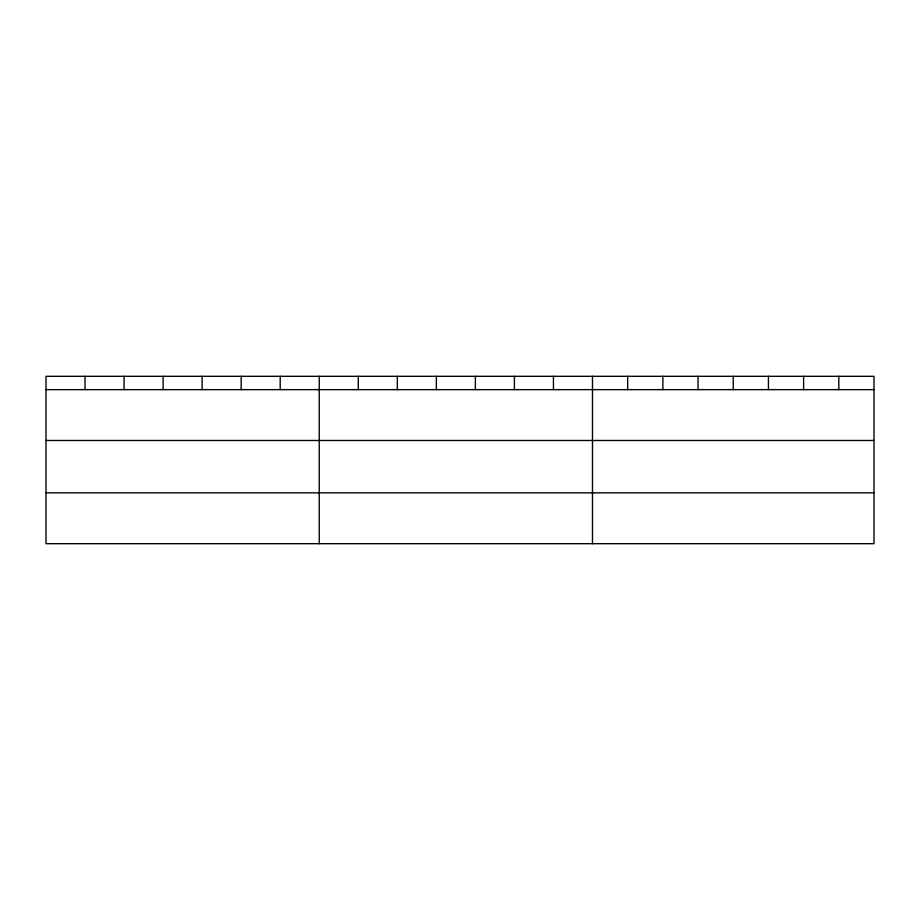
<?xml version="1.0" encoding="UTF-8"?>
<svg xmlns="http://www.w3.org/2000/svg" width="920" height="920" viewBox="0 0 920 920"><rect width="100%" height="100%" fill="white"/><g stroke="black" fill="none" stroke-linecap="round" stroke-linejoin="round"><path stroke-width="1.38" d="M874 440.484L874 376.315L46 376.315L46 543.685L874 543.685L874 440.484L46 440.484M46 389.643L874 389.643M46 492.855L874 492.855M838.81 376.315L838.81 389.643M803.62 376.315L803.62 389.643M768.43 376.315L768.43 389.643M733.24 376.315L733.24 389.643M698.05 376.315L698.05 389.643M662.86 376.315L662.86 389.643M627.67 376.315L627.67 389.643M592.48 376.315L592.48 543.685M553.449 376.315L553.449 389.643M514.406 376.315L514.406 389.643M475.375 376.315L475.375 389.643M436.344 376.315L436.344 389.643M397.313 376.315L397.313 389.643M358.271 376.315L358.271 389.643M319.24 376.315L319.24 543.685M280.209 376.315L280.209 389.643M241.166 376.315L241.166 389.643M202.136 376.315L202.136 389.643M163.105 376.315L163.105 389.643M124.073 376.315L124.073 389.643M85.031 376.315L85.031 389.643"/></g></svg>
